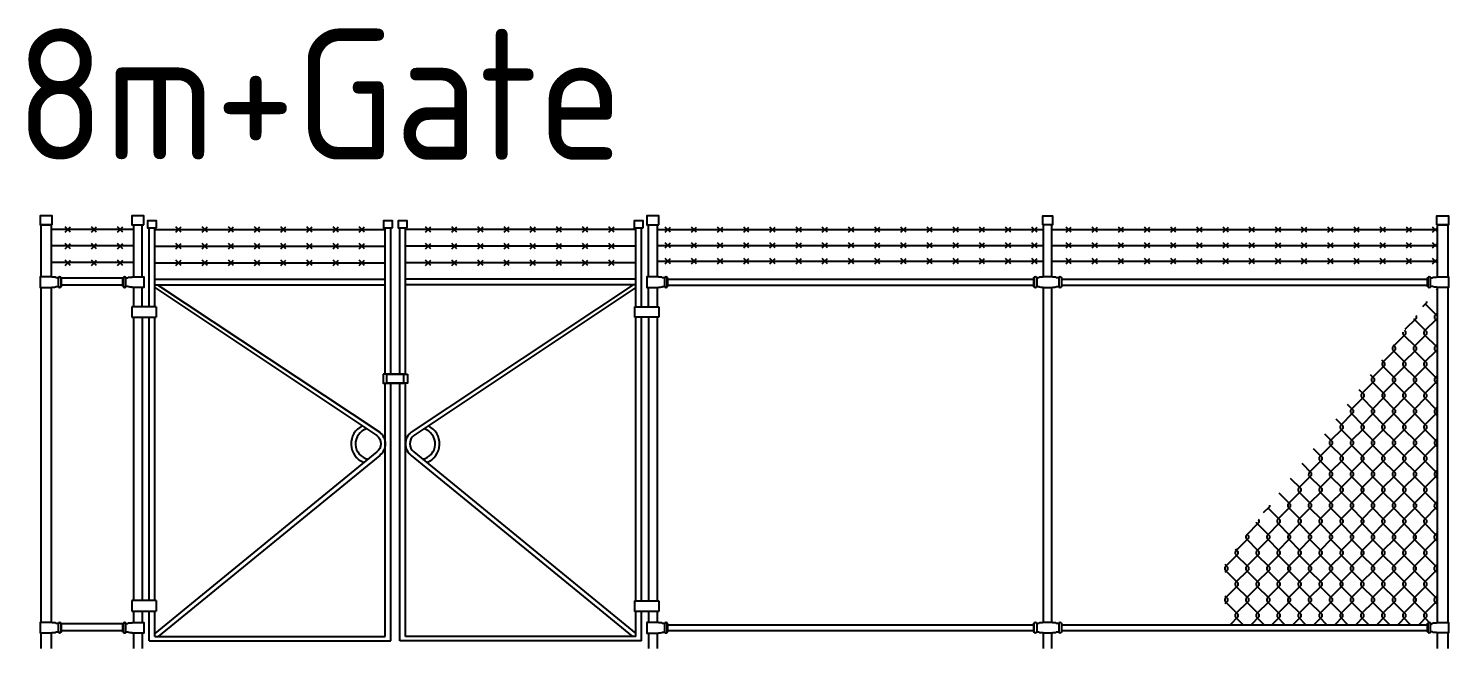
# Model space of a CAD drawing. Extents: x -408 to 1508121, y -29672 to 868845.
# Drawn here: x 1365919 to 1374055, y 187862 to 191415 of the extents above; entities that cross this region are included whole.
import ezdxf

# ---------------------------------------------------------------- set-up
doc = ezdxf.new("R2010")
doc.units = 0
doc.header["$MEASUREMENT"] = 0
doc.layers.get('DEFPOINTS').update_dxf_attribs({"color": 1})
doc.layers.add('Fence Elev New', color=2, linetype='Continuous')
doc.styles.add('ISOCP', font='isocp.shx')

# ---------------------------------------------------------------- blocks, each defined once
blk = doc.blocks.new('8M+Gate')
at = {"layer": 'Fence Elev New'}
h = blk.add_hatch(dxfattribs=at)
h.set_pattern_fill('CHAINLNK', color=8, scale=150, angle=0.02235, style=0, pattern_type=2)
h.set_pattern_definition([(269.9776523, (-1438639.11, -560454.33), (-60.0350992, -89.9765907), [15, -165]), (269.9776523, (-1438624.11, -560454.333), (-60.0350992, -89.9765907), [15, -165]), (314.9776523, (-1438639.115, -560469.328), (-299.8946659, 270.11699198), [106.066017, -403.0508655]), (224.9776523, (-1438624.115, -560469.333), (-300.10528844, -269.88296695), [106.066017, -403.0508655])])
edge = h.paths.add_edge_path()
edge.add_line((6751.3, 490.7), (6751.5, 137))
edge.add_line((6751.5, 137), (7939.7, 137))
edge.add_line((7939.7, 137), (7939.7, 144.5))
edge.add_line((7939.7, 144.5), (7942.6, 144.5))
edge.add_arc((7950, 142.5), 7.62, 374.95951, 525.04049, ccw=False)
edge.add_line((7957.4, 144.5), (7969.1, 144.5))
edge.add_arc((7981.7, 127.2), 21.4, 453.65102, 485.98408, ccw=False)
edge.add_line((7980.4, 148.5), (7991.2, 148.5))
edge.add_arc((7991.2, 150.1), 1.56, 270.97395, 371.05525)
edge.add_line((7992.7, 150.4), (7970, 150.4))
edge.add_line((7970, 150.4), (7970, 2068.9))
edge.add_line((7970, 2068.9), (6751.3, 490.7))
for p, q in [((500, 2401.3), (30, 2401.3)), ((108.8, 2385), (138.8, 2415)), ((138.8, 2385), (108.8, 2415)), ((258.8, 2385), (288.8, 2415)), ((288.8, 2385), (258.8, 2415)), ((408.8, 2385), (438.8, 2415)), ((438.8, 2385), (408.8, 2415)), ((500, 2428.1), (500, 2129.8)), ((550, 2129.8), (550, 2428.1)), ((590, 1958.6), (590, 2411)), ((622, 1958.6), (622, 2411)), ((622, 2400), (1942, 2400)), ((743.4, 2385), (773.4, 2415)), ((773.4, 2385), (743.4, 2415)), ((893.4, 2385), (923.4, 2415)), ((923.4, 2385), (893.4, 2415)), ((1043.4, 2385), (1073.4, 2415)), ((1073.4, 2385), (1043.4, 2415)), ((1193.4, 2385), (1223.4, 2415)), ((1223.4, 2385), (1193.4, 2415)), ((1343.4, 2385), (1373.4, 2415)), ((1373.4, 2385), (1343.4, 2415)), ((1493.4, 2385), (1523.4, 2415)), ((1523.4, 2385), (1493.4, 2415)), ((1673.4, 2385), (1643.4, 2415)), ((1643.4, 2385), (1673.4, 2415)), ((1823.4, 2385), (1793.4, 2415)), ((1793.4, 2385), (1823.4, 2415)), ((1942, 1571.1), (1942, 2411)), ((1974, 1571.1), (1974, 2411)), ((2026, 1571.1), (2026, 2411)), ((2058, 1571.1), (2058, 2411)), ((3378, 2400), (2058, 2400)), ((2172.7, 2385), (2202.7, 2415)), ((2202.7, 2385), (2172.7, 2415)), ((2322.7, 2385), (2352.7, 2415)), ((2352.7, 2385), (2322.7, 2415)), ((2502.7, 2385), (2472.7, 2415)), ((2472.7, 2385), (2502.7, 2415)), ((2652.7, 2385), (2622.7, 2415)), ((2622.7, 2385), (2652.7, 2415)), ((2802.7, 2385), (2772.7, 2415)), ((2772.7, 2385), (2802.7, 2415)), ((2952.7, 2385), (2922.7, 2415)), ((2922.7, 2385), (2952.7, 2415)), ((3102.7, 2385), (3072.7, 2415)), ((3072.7, 2385), (3102.7, 2415)), ((3252.7, 2385), (3222.7, 2415)), ((3222.7, 2385), (3252.7, 2415)), ((3378, 1958.6), (3378, 2411)), ((3410, 1958.6), (3410, 2411)), ((3450, 2129.8), (3450, 2428.1)), ((3500, 2428.1), (3500, 2129.8)), ((3500, 2399.8), (5713.5, 2399.8)), ((3546, 2384.8), (3576, 2414.8)), ((3576, 2384.8), (3546, 2414.8)), ((3696, 2384.8), (3726, 2414.8)), ((3726, 2384.8), (3696, 2414.8)), ((3846, 2384.8), (3876, 2414.8)), ((3876, 2384.8), (3846, 2414.8)), ((3996, 2384.8), (4026, 2414.8)), ((4026, 2384.8), (3996, 2414.8)), ((4146, 2384.8), (4176, 2414.8)), ((4176, 2384.8), (4146, 2414.8)), ((4296, 2384.8), (4326, 2414.8)), ((4326, 2384.8), (4296, 2414.8)), ((4446, 2384.8), (4476, 2414.8)), ((4476, 2384.8), (4446, 2414.8)), ((4596, 2384.8), (4626, 2414.8)), ((4626, 2384.8), (4596, 2414.8)), ((4746, 2384.8), (4776, 2414.8)), ((4776, 2384.8), (4746, 2414.8)), ((4896, 2384.8), (4926, 2414.8)), ((4926, 2384.8), (4896, 2414.8)), ((5046, 2384.8), (5076, 2414.8)), ((5076, 2384.8), (5046, 2414.8)), ((5196, 2384.8), (5226, 2414.8)), ((5226, 2384.8), (5196, 2414.8)), ((5346, 2384.8), (5376, 2414.8)), ((5376, 2384.8), (5346, 2414.8)), ((5496, 2384.8), (5526, 2414.8)), ((5526, 2384.8), (5496, 2414.8)), ((5646, 2384.8), (5676, 2414.8)), ((5676, 2384.8), (5646, 2414.8)), ((5713.5, 2129.8), (5713.5, 2428.1)), ((5761.5, 2129.8), (5761.5, 2428.1)), ((5761.5, 2399.8), (7970, 2399.8)), ((5842.2, 2384.8), (5872.2, 2414.8)), ((5872.2, 2384.8), (5842.2, 2414.8)), ((5992.2, 2384.8), (6022.2, 2414.8)), ((6022.2, 2384.8), (5992.2, 2414.8)), ((6142.2, 2384.8), (6172.2, 2414.8)), ((6172.2, 2384.8), (6142.2, 2414.8)), ((6292.2, 2384.8), (6322.2, 2414.8)), ((6322.2, 2384.8), (6292.2, 2414.8)), ((6442.2, 2384.8), (6472.2, 2414.8)), ((6472.2, 2384.8), (6442.2, 2414.8)), ((6592.2, 2384.8), (6622.2, 2414.8)), ((6622.2, 2384.8), (6592.2, 2414.8)), ((6742.2, 2384.8), (6772.2, 2414.8)), ((6772.2, 2384.8), (6742.2, 2414.8)), ((6892.2, 2384.8), (6922.2, 2414.8)), ((6922.2, 2384.8), (6892.2, 2414.8)), ((7042.2, 2384.8), (7072.2, 2414.8)), ((7072.2, 2384.8), (7042.2, 2414.8)), ((7192.2, 2384.8), (7222.2, 2414.8)), ((7222.2, 2384.8), (7192.2, 2414.8)), ((7342.2, 2384.8), (7372.2, 2414.8)), ((7372.2, 2384.8), (7342.2, 2414.8)), ((7492.2, 2384.8), (7522.2, 2414.8)), ((7522.2, 2384.8), (7492.2, 2414.8)), ((7642.2, 2384.8), (7672.2, 2414.8)), ((7672.2, 2384.8), (7642.2, 2414.8)), ((7792.2, 2384.8), (7822.2, 2414.8)), ((7822.2, 2384.8), (7792.2, 2414.8)), ((7942.2, 2384.8), (7972.2, 2414.8)), ((7972.2, 2384.8), (7942.2, 2414.8)), ((500, 2306.3), (30, 2306.3)), ((138.8, 2290), (108.8, 2320)), ((108.8, 2290), (138.8, 2320)), ((288.8, 2290), (258.8, 2320)), ((258.8, 2290), (288.8, 2320)), ((438.8, 2290), (408.8, 2320)), ((408.8, 2290), (438.8, 2320)), ((622, 2305), (1942, 2305)), ((773.4, 2290), (743.4, 2320)), ((743.4, 2290), (773.4, 2320)), ((923.4, 2290), (893.4, 2320)), ((893.4, 2290), (923.4, 2320)), ((1073.4, 2290), (1043.4, 2320)), ((1043.4, 2290), (1073.4, 2320)), ((1223.4, 2290), (1193.4, 2320)), ((1193.4, 2290), (1223.4, 2320)), ((1373.4, 2290), (1343.4, 2320)), ((1343.4, 2290), (1373.4, 2320)), ((1523.4, 2290), (1493.4, 2320)), ((1493.4, 2290), (1523.4, 2320)), ((1643.4, 2290), (1673.4, 2320)), ((1673.4, 2290), (1643.4, 2320)), ((1793.4, 2290), (1823.4, 2320)), ((1823.4, 2290), (1793.4, 2320)), ((3378, 2305), (2058, 2305)), ((2202.7, 2290), (2172.7, 2320)), ((2172.7, 2290), (2202.7, 2320)), ((2352.7, 2290), (2322.7, 2320)), ((2322.7, 2290), (2352.7, 2320)), ((2472.7, 2290), (2502.7, 2320)), ((2502.7, 2290), (2472.7, 2320)), ((2622.7, 2290), (2652.7, 2320)), ((2652.7, 2290), (2622.7, 2320)), ((2772.7, 2290), (2802.7, 2320)), ((2802.7, 2290), (2772.7, 2320)), ((2922.7, 2290), (2952.7, 2320)), ((2952.7, 2290), (2922.7, 2320)), ((3072.7, 2290), (3102.7, 2320)), ((3102.7, 2290), (3072.7, 2320)), ((3222.7, 2290), (3252.7, 2320)), ((3252.7, 2290), (3222.7, 2320)), ((3500, 2309.8), (5713.5, 2309.8)), ((3546, 2294.8), (3576, 2324.8)), ((3576, 2294.8), (3546, 2324.8)), ((3696, 2294.8), (3726, 2324.8)), ((3726, 2294.8), (3696, 2324.8)), ((3846, 2294.8), (3876, 2324.8)), ((3876, 2294.8), (3846, 2324.8)), ((3996, 2294.8), (4026, 2324.8)), ((4026, 2294.8), (3996, 2324.8)), ((4146, 2294.8), (4176, 2324.8)), ((4176, 2294.8), (4146, 2324.8)), ((4296, 2294.8), (4326, 2324.8)), ((4326, 2294.8), (4296, 2324.8)), ((4446, 2294.8), (4476, 2324.8)), ((4476, 2294.8), (4446, 2324.8)), ((4596, 2294.8), (4626, 2324.8)), ((4626, 2294.8), (4596, 2324.8)), ((4746, 2294.8), (4776, 2324.8)), ((4776, 2294.8), (4746, 2324.8)), ((4896, 2294.8), (4926, 2324.8)), ((4926, 2294.8), (4896, 2324.8)), ((5046, 2294.8), (5076, 2324.8)), ((5076, 2294.8), (5046, 2324.8)), ((5196, 2294.8), (5226, 2324.8)), ((5226, 2294.8), (5196, 2324.8)), ((5346, 2294.8), (5376, 2324.8)), ((5376, 2294.8), (5346, 2324.8)), ((5496, 2294.8), (5526, 2324.8)), ((5526, 2294.8), (5496, 2324.8)), ((5646, 2294.8), (5676, 2324.8)), ((5676, 2294.8), (5646, 2324.8)), ((5761.5, 2309.8), (7970, 2309.8)), ((5842.2, 2294.8), (5872.2, 2324.8)), ((5872.2, 2294.8), (5842.2, 2324.8)), ((5992.2, 2294.8), (6022.2, 2324.8)), ((6022.2, 2294.8), (5992.2, 2324.8)), ((6142.2, 2294.8), (6172.2, 2324.8)), ((6172.2, 2294.8), (6142.2, 2324.8)), ((6292.2, 2294.8), (6322.2, 2324.8)), ((6322.2, 2294.8), (6292.2, 2324.8)), ((6442.2, 2294.8), (6472.2, 2324.8)), ((6472.2, 2294.8), (6442.2, 2324.8)), ((6592.2, 2294.8), (6622.2, 2324.8)), ((6622.2, 2294.8), (6592.2, 2324.8)), ((6742.2, 2294.8), (6772.2, 2324.8)), ((6772.2, 2294.8), (6742.2, 2324.8)), ((6892.2, 2294.8), (6922.2, 2324.8)), ((6922.2, 2294.8), (6892.2, 2324.8)), ((7042.2, 2294.8), (7072.2, 2324.8)), ((7072.2, 2294.8), (7042.2, 2324.8)), ((7192.2, 2294.8), (7222.2, 2324.8)), ((7222.2, 2294.8), (7192.2, 2324.8)), ((7342.2, 2294.8), (7372.2, 2324.8)), ((7372.2, 2294.8), (7342.2, 2324.8)), ((7492.2, 2294.8), (7522.2, 2324.8)), ((7522.2, 2294.8), (7492.2, 2324.8)), ((7642.2, 2294.8), (7672.2, 2324.8)), ((7672.2, 2294.8), (7642.2, 2324.8)), ((7792.2, 2294.8), (7822.2, 2324.8)), ((7822.2, 2294.8), (7792.2, 2324.8)), ((7942.2, 2294.8), (7972.2, 2324.8)), ((7972.2, 2294.8), (7942.2, 2324.8)), ((500, 2211.3), (30, 2211.3)), ((108.8, 2195), (138.8, 2225)), ((138.8, 2195), (108.8, 2225)), ((258.8, 2195), (288.8, 2225)), ((288.8, 2195), (258.8, 2225)), ((408.8, 2195), (438.8, 2225)), ((438.8, 2195), (408.8, 2225)), ((622, 2210), (1942, 2210)), ((743.4, 2195), (773.4, 2225)), ((773.4, 2195), (743.4, 2225)), ((893.4, 2195), (923.4, 2225)), ((923.4, 2195), (893.4, 2225)), ((1043.4, 2195), (1073.4, 2225)), ((1073.4, 2195), (1043.4, 2225)), ((1193.4, 2195), (1223.4, 2225)), ((1223.4, 2195), (1193.4, 2225)), ((1343.4, 2195), (1373.4, 2225)), ((1373.4, 2195), (1343.4, 2225)), ((1493.4, 2195), (1523.4, 2225)), ((1523.4, 2195), (1493.4, 2225)), ((1673.4, 2195), (1643.4, 2225)), ((1643.4, 2195), (1673.4, 2225)), ((1823.4, 2195), (1793.4, 2225)), ((1793.4, 2195), (1823.4, 2225)), ((3378, 2210), (2058, 2210)), ((2172.7, 2195), (2202.7, 2225)), ((2202.7, 2195), (2172.7, 2225)), ((2322.7, 2195), (2352.7, 2225)), ((2352.7, 2195), (2322.7, 2225)), ((2502.7, 2195), (2472.7, 2225)), ((2472.7, 2195), (2502.7, 2225)), ((2652.7, 2195), (2622.7, 2225)), ((2622.7, 2195), (2652.7, 2225)), ((2802.7, 2195), (2772.7, 2225)), ((2772.7, 2195), (2802.7, 2225)), ((2952.7, 2195), (2922.7, 2225)), ((2922.7, 2195), (2952.7, 2225)), ((3102.7, 2195), (3072.7, 2225)), ((3072.7, 2195), (3102.7, 2225)), ((3252.7, 2195), (3222.7, 2225)), ((3222.7, 2195), (3252.7, 2225)), ((3500, 2219.8), (5713.5, 2219.8)), ((3546, 2204.8), (3576, 2234.8)), ((3576, 2204.8), (3546, 2234.8)), ((3696, 2204.8), (3726, 2234.8)), ((3726, 2204.8), (3696, 2234.8)), ((3846, 2204.8), (3876, 2234.8)), ((3876, 2204.8), (3846, 2234.8)), ((3996, 2204.8), (4026, 2234.8)), ((4026, 2204.8), (3996, 2234.8)), ((4146, 2204.8), (4176, 2234.8)), ((4176, 2204.8), (4146, 2234.8)), ((4296, 2204.8), (4326, 2234.8)), ((4326, 2204.8), (4296, 2234.8)), ((4446, 2204.8), (4476, 2234.8)), ((4476, 2204.8), (4446, 2234.8)), ((4596, 2204.8), (4626, 2234.8)), ((4626, 2204.8), (4596, 2234.8)), ((4746, 2204.8), (4776, 2234.8)), ((4776, 2204.8), (4746, 2234.8)), ((4896, 2204.8), (4926, 2234.8)), ((4926, 2204.8), (4896, 2234.8)), ((5046, 2204.8), (5076, 2234.8)), ((5076, 2204.8), (5046, 2234.8)), ((5196, 2204.8), (5226, 2234.8)), ((5226, 2204.8), (5196, 2234.8)), ((5346, 2204.8), (5376, 2234.8)), ((5376, 2204.8), (5346, 2234.8)), ((5496, 2204.8), (5526, 2234.8)), ((5526, 2204.8), (5496, 2234.8)), ((5646, 2204.8), (5676, 2234.8)), ((5676, 2204.8), (5646, 2234.8)), ((5761.5, 2219.8), (7970, 2219.8)), ((5842.2, 2204.8), (5872.2, 2234.8)), ((5872.2, 2204.8), (5842.2, 2234.8)), ((5992.2, 2204.8), (6022.2, 2234.8)), ((6022.2, 2204.8), (5992.2, 2234.8)), ((6142.2, 2204.8), (6172.2, 2234.8)), ((6172.2, 2204.8), (6142.2, 2234.8)), ((6292.2, 2204.8), (6322.2, 2234.8)), ((6322.2, 2204.8), (6292.2, 2234.8)), ((6442.2, 2204.8), (6472.2, 2234.8)), ((6472.2, 2204.8), (6442.2, 2234.8)), ((6592.2, 2204.8), (6622.2, 2234.8)), ((6622.2, 2204.8), (6592.2, 2234.8)), ((6742.2, 2204.8), (6772.2, 2234.8)), ((6772.2, 2204.8), (6742.2, 2234.8)), ((6892.2, 2204.8), (6922.2, 2234.8)), ((6922.2, 2204.8), (6892.2, 2234.8)), ((7042.2, 2204.8), (7072.2, 2234.8)), ((7072.2, 2204.8), (7042.2, 2234.8)), ((7192.2, 2204.8), (7222.2, 2234.8)), ((7222.2, 2204.8), (7192.2, 2234.8)), ((7342.2, 2204.8), (7372.2, 2234.8)), ((7372.2, 2204.8), (7342.2, 2234.8)), ((7492.2, 2204.8), (7522.2, 2234.8)), ((7522.2, 2204.8), (7492.2, 2234.8)), ((7642.2, 2204.8), (7672.2, 2234.8)), ((7672.2, 2204.8), (7642.2, 2234.8)), ((7792.2, 2204.8), (7822.2, 2234.8)), ((7822.2, 2204.8), (7792.2, 2234.8)), ((7942.2, 2204.8), (7972.2, 2234.8)), ((7972.2, 2204.8), (7942.2, 2234.8)), ((439, 2121.3), (87, 2121.3)), ((439, 2074.8), (439, 2123.9)), ((439, 2123.9), (441.9, 2123.9)), ((441.9, 2074.8), (441.9, 2123.9)), ((456.6, 2099.4), (456.6, 2123.9)), ((622, 2116), (1942, 2116)), ((3378, 2116), (2058, 2116)), ((3543, 2099.4), (3543, 2123.9)), ((3557.7, 2074.8), (3557.7, 2123.9)), ((3560.7, 2123.9), (3557.7, 2123.9)), ((3560.7, 2074.8), (3560.7, 2123.9)), ((3560.7, 2116.4), (5656.5, 2116.4)), ((5659.4, 2123.9), (5659.4, 2074.8)), ((5674.2, 2123.9), (5674.2, 2074.8)), ((5800.9, 2123.9), (5800.9, 2074.8)), ((5815.6, 2123.9), (5815.6, 2074.8)), ((5818.5, 2116.4), (7913, 2116.4)), ((439, 2081.3), (87, 2081.3)), ((439, 2074.8), (441.9, 2074.8)), ((456.6, 2074.8), (456.6, 2099.4)), ((500, 2068.9), (500, 1958.6)), ((550, 1958.6), (550, 2068.9)), ((622, 2084), (1942, 2084)), ((3378, 2084), (2058, 2084)), ((3450, 1958.6), (3450, 2068.9)), ((3500, 2068.9), (3500, 1958.6)), ((3543, 2074.8), (3543, 2099.4)), ((3560.7, 2074.8), (3557.7, 2074.8)), ((3560.7, 2082.4), (5656.5, 2082.4)), ((5713.5, 150.4), (5713.5, 2068.9)), ((5761.5, 150.4), (5761.5, 2068.9)), ((5818.5, 2082.4), (7913, 2082.4)), ((629.7, 1958.6), (491.2, 1958.6)), ((491.2, 1958.6), (491.2, 1897.7)), ((629.7, 1958.6), (629.7, 1897.7)), ((3370.3, 1958.6), (3508.8, 1958.6)), ((3370.3, 1958.6), (3370.3, 1897.7)), ((3508.8, 1958.6), (3508.8, 1897.7)), ((491.2, 1897.7), (629.7, 1897.7)), ((500, 1897.7), (500, 274.9)), ((500, 1897.7), (500, 274.9)), ((550, 1897.7), (550, 274.9)), ((590, 274.9), (590, 1897.7)), ((622, 274.9), (622, 1897.7)), ((3508.8, 1897.7), (3370.3, 1897.7)), ((3378, 273.7), (3378, 1897.7)), ((3410, 273.7), (3410, 1897.7)), ((3450, 1897.7), (3450, 273.7)), ((3500, 1897.7), (3500, 273.7)), ((1942, 69.9), (1942, 1521.1)), ((1974, 44.9), (1974, 1521.1)), ((2026, 44.9), (2026, 1521.1)), ((2058, 69.9), (2058, 1521.1)), ((8030, 1350), (8030, 150.4)), ((629.7, 274.9), (491.2, 274.9)), ((491.2, 274.9), (491.2, 214)), ((629.7, 274.9), (629.7, 214)), ((3370.3, 273.7), (3508.8, 273.7)), ((3370.3, 273.7), (3370.3, 212.8)), ((3508.8, 273.7), (3508.8, 212.8)), ((491.2, 214), (629.7, 214)), ((500, 214), (500, 149.8)), ((550, 214), (550, 149.8)), ((590, 44.9), (590, 214)), ((622, 69.9), (622, 214)), ((3508.8, 212.8), (3370.3, 212.8)), ((3378, 69.9), (3378, 212.8)), ((3410, 44.9), (3410, 212.8)), ((3450, 212.8), (3450, 149.8)), ((3500, 212.8), (3500, 149.8)), ((439, 141.3), (87, 141.3)), ((439, 101.3), (87, 101.3)), ((439, 94.8), (439, 143.9)), ((439, 143.9), (441.9, 143.9)), ((439, 94.8), (441.9, 94.8)), ((441.9, 94.8), (441.9, 143.9)), ((456.6, 119.3), (456.6, 143.9)), ((456.6, 94.8), (456.6, 119.3)), ((500, 90.8), (500, 0)), ((500, 88.9), (500, 0)), ((550, 88.9), (550, 0)), ((3450, 88.9), (3450, 0)), ((3500, 88.9), (3500, 0)), ((3543, 119.3), (3543, 143.9)), ((3543, 94.8), (3543, 119.3)), ((3557.7, 94.8), (3557.7, 143.9)), ((3560.7, 143.9), (3557.7, 143.9)), ((3560.7, 94.8), (3557.7, 94.8)), ((3560.7, 94.8), (3560.7, 143.9)), ((3560.7, 137), (5656.5, 137)), ((3560.7, 103), (5656.5, 103)), ((5659.4, 95.4), (5659.4, 144.5)), ((5674.1, 144.5), (5674.1, 95.4)), ((5713.5, 0), (5713.5, 89.5)), ((5761.5, 0), (5761.5, 89.5)), ((5800.9, 144.5), (5800.9, 95.4)), ((5815.6, 144.5), (5815.6, 95.4)), ((5818.5, 137), (7913, 137)), ((5818.5, 103), (7913, 103)), ((8030, 89.5), (8030, 0)), ((590, 44.9), (1974, 44.9)), ((622, 69.9), (1942, 69.9)), ((3410, 44.9), (2026, 44.9)), ((3378, 69.9), (2058, 69.9))]:
    blk.add_line(p, q, dxfattribs=at)
for points in [[(34, 2428.1), (34, 2478.1), (-34, 2478.1), (-34, 2428.1)], [(559, 2428.1), (559, 2478.1), (491, 2478.1), (491, 2428.1)], [(631.3, 2411), (631.3, 2450.3), (580.7, 2450.3), (580.7, 2411)], [(1983.3, 2411), (1983.3, 2450.3), (1932.7, 2450.3), (1932.7, 2411)], [(2067.3, 2411), (2067.3, 2450.3), (2016.7, 2450.3), (2016.7, 2411)], [(3419.3, 2411), (3419.3, 2450.3), (3368.7, 2450.3), (3368.7, 2411)], [(3509, 2428.1), (3509, 2478.1), (3441, 2478.1), (3441, 2428.1)], [(5709.5, 2428.1), (5709.5, 2478.1), (5765.5, 2478.1), (5765.5, 2428.1)], [(7966, 2428.1), (7966, 2478.1), (8034, 2478.1), (8034, 2428.1)]]:
    blk.add_lwpolyline(points, close=True, dxfattribs=at)
for points in [[(30, 2129.8), (30, 2428.1), (-30, 2428.1), (-30, 2129.8)], [(7970, 2129.8), (7970, 2428.1), (8030, 2428.1), (8030, 2129.8)], [(84.1, 2123.9), (84.1, 2074.8), (87, 2074.8), (87, 2123.9), (84.1, 2123.9)], [(7915.9, 2123.9), (7915.9, 2074.8), (7913, 2074.8), (7913, 2123.9), (7915.9, 2123.9)], [(-30, 2068.9), (-30, 150.4)], [(30, 150.4), (30, 2068.9)], [(7970, 150.4), (7970, 2068.9)], [(8030, 2068.9), (8030, 150.4)], [(1931, 1571.1), (1931, 1521.1), (2049, 1521.1), (2049, 1571.1), (1931, 1571.1)], [(2069, 1571.1), (2069, 1521.1), (1951, 1521.1), (1951, 1571.1), (2069, 1571.1)], [(-30, 89.5), (-30, 0)], [(30, 0), (30, 89.5)], [(84.1, 144.5), (84.1, 95.4), (87, 95.4), (87, 144.5), (84.1, 144.5)], [(7915.9, 144.5), (7915.9, 95.4), (7913, 95.4), (7913, 144.5), (7915.9, 144.5)], [(7970, 0), (7970, 89.5)], [(8030, 89.5), (8030, 0)]]:
    blk.add_lwpolyline(points, dxfattribs=at)
for points in [[(34, 2068.9), (34, 2069.3, -0.414214), (35.5, 2070.8), (46.4, 2070.8, 0.142023), (57.6, 2074.8), (69.4, 2074.8), (69.4, 2123.9), (57.6, 2123.9, 0.142023), (46.4, 2128), (35.5, 2128, -0.414214), (34, 2129.5), (34, 2129.8), (-34, 2129.8), (-34, 2068.9), (34, 2068.9)], [(456.6, 2123.9), (468.4, 2123.9, -0.142023), (479.6, 2128), (490.5, 2128, 0.414214), (492, 2129.5), (492, 2129.8), (558.8, 2129.8), (558.8, 2068.9), (492, 2068.9), (492, 2069.3, 0.414214), (490.5, 2070.8), (479.6, 2070.8, -0.142023), (468.4, 2074.8), (456.6, 2074.8)], [(3543, 2123.9), (3531.2, 2123.9, 0.142023), (3520, 2128), (3509.2, 2128, -0.414214), (3507.7, 2129.5), (3507.7, 2129.8), (3440.9, 2129.8), (3440.9, 2068.9), (3507.7, 2068.9), (3507.7, 2069.3, -0.414214), (3509.2, 2070.8), (3520, 2070.8, 0.142023), (3531.2, 2074.8), (3543, 2074.8)], [(7966, 2068.9), (7966, 2069.3, 0.414214), (7964.5, 2070.8), (7953.6, 2070.8, -0.142023), (7942.4, 2074.8), (7930.6, 2074.8), (7930.6, 2123.9), (7942.4, 2123.9, -0.142023), (7953.6, 2128), (7964.5, 2128, 0.414214), (7966, 2129.5), (7966, 2129.8), (8034, 2129.8), (8034, 2068.9), (7966, 2068.9)], [(622, 2067.7), (1894.5, 1219.9, -0.480432), (1894.5, 1126.2), (622, 86.2)], [(638.2, 2084), (1910.2, 1239.4, -0.480119), (1910.2, 1106.7), (641.7, 69.9)], [(3361.8, 2084), (2089.8, 1239.4, 0.480119), (2089.8, 1106.7), (3358.3, 69.9)], [(3378, 2067.7), (2105.5, 1219.9, 0.480432), (2105.5, 1126.2), (3378, 86.2)], [(34, 89.5), (34, 89.9, -0.414214), (35.5, 91.4), (46.4, 91.4, 0.142023), (57.6, 95.4), (69.4, 95.4), (69.4, 144.5), (57.6, 144.5, 0.142023), (46.4, 148.5), (35.5, 148.5, -0.414214), (34, 150), (34, 150.4), (-34, 150.4), (-34, 89.5), (34, 89.5)], [(456.6, 143.9), (468.4, 143.9, -0.142023), (479.6, 147.9), (490.5, 147.9, 0.414214), (492, 149.4), (492, 149.8), (558.8, 149.8), (558.8, 88.9), (492, 88.9), (492, 89.2, 0.414214), (490.5, 90.7), (479.6, 90.7, -0.142023), (468.4, 94.8), (456.6, 94.8)], [(3543, 143.9), (3531.2, 143.9, 0.142023), (3520, 147.9), (3509.2, 147.9, -0.414214), (3507.7, 149.4), (3507.7, 149.8), (3440.9, 149.8), (3440.9, 88.9), (3507.7, 88.9), (3507.7, 89.2, -0.414214), (3509.2, 90.7), (3520, 90.7, 0.142023), (3531.2, 94.8), (3543, 94.8)], [(7966, 89.5), (7966, 89.9, 0.414214), (7964.5, 91.4), (7953.6, 91.4, -0.142023), (7942.4, 95.4), (7930.6, 95.4), (7930.6, 144.5), (7942.4, 144.5, -0.142023), (7953.6, 148.5), (7964.5, 148.5, 0.414214), (7966, 150), (7966, 150.4), (8034, 150.4), (8034, 89.5), (7966, 89.5)]]:
    blk.add_lwpolyline(points, format="xyb", dxfattribs=at)
for points in [[(5815.6, 2123.9, 0.733331), (5800.9, 2123.9), (5789.1, 2123.9, 0.142023), (5777.9, 2128), (5767, 2128, -0.414214), (5765.5, 2129.5), (5765.5, 2129.8), (5709.5, 2129.8), (5709.5, 2129.5, -0.414214), (5708, 2128), (5697.1, 2128, 0.142023), (5685.9, 2123.9), (5674.1, 2123.9, 0.733331), (5659.4, 2123.9), (5656.5, 2123.9), (5656.5, 2074.8), (5659.4, 2074.8, 0.733331), (5674.1, 2074.8), (5685.9, 2074.8, 0.142023), (5697.1, 2070.8), (5708, 2070.8, -0.414214), (5709.5, 2069.3), (5709.5, 2068.9), (5765.5, 2068.9), (5765.5, 2069.3, -0.414214), (5767, 2070.8), (5777.9, 2070.8, 0.142023), (5789.1, 2074.8), (5800.9, 2074.8, 0.733331), (5815.6, 2074.8), (5818.5, 2074.8), (5818.5, 2123.9), (5815.6, 2123.9), (5815.6, 2123.9), (5815.6, 2123.9)], [(5815.6, 144.5, 0.733331), (5800.9, 144.5), (5789.1, 144.5, 0.142023), (5777.9, 148.5), (5767, 148.5, -0.414214), (5765.5, 150), (5765.5, 150.4), (5709.5, 150.4), (5709.5, 150, -0.414214), (5708, 148.5), (5697.1, 148.5, 0.142023), (5685.9, 144.5), (5674.1, 144.5, 0.733331), (5659.4, 144.5), (5656.5, 144.5), (5656.5, 95.4), (5659.4, 95.4, 0.733331), (5674.1, 95.4), (5685.9, 95.4, 0.142023), (5697.1, 91.4), (5708, 91.4, -0.414214), (5709.5, 89.9), (5709.5, 89.5), (5765.5, 89.5), (5765.5, 89.9, -0.414214), (5767, 91.4), (5777.9, 91.4, 0.142023), (5789.1, 95.4), (5800.9, 95.4, 0.733331), (5815.6, 95.4), (5818.5, 95.4), (5818.5, 144.5), (5815.6, 144.5), (5815.6, 144.5), (5815.6, 144.5)]]:
    blk.add_lwpolyline(points, format="xyb", close=True, dxfattribs=at)
for centre, radius, start, end in [((76.7, 2121.6), 7.72, 17.49251, 162.50749), ((449.3, 2121.6), 7.72, 17.49251, 162.50749), ((3550.4, 2121.6), 7.72, 17.49251, 162.50749), ((5666.8, 2121.6), 7.72, 17.51485, 162.52984), ((5808.2, 2121.6), 7.72, 17.49251, 162.50749), ((7923.3, 2121.6), 7.72, 17.49251, 162.50749), ((76.7, 2077.1), 7.72, 197.49251, 342.50749), ((449.3, 2077.1), 7.72, 197.49251, 342.50749), ((3550.4, 2077.1), 7.72, 197.49251, 342.50749), ((5666.8, 2077.1), 7.72, 197.49251, 342.50749), ((5808.2, 2077.1), 7.72, 197.49251, 342.50749), ((7923.3, 2077.1), 7.72, 197.49251, 342.50749), ((1861.9, 1173.1), 115, 116.58798, 248.90467), ((1861.9, 1173.1), 90, 106.99378, 258.45902), ((2138.1, 1173.1), 90, 281.54098, 73.00622), ((2138.1, 1173.1), 115, 291.09533, 63.41202), ((76.7, 142.2), 7.72, 17.49251, 162.50749), ((76.7, 97.7), 7.72, 197.49251, 342.50749), ((449.3, 141.6), 7.72, 17.49251, 162.50749), ((449.3, 97.1), 7.72, 197.49251, 342.50749), ((3550.4, 141.6), 7.72, 17.49251, 162.50749), ((3550.4, 97.1), 7.72, 197.49251, 342.50749), ((7923.3, 142.2), 7.72, 17.49251, 162.50749), ((7923.3, 97.7), 7.72, 197.49251, 342.50749)]:
    blk.add_arc(centre, radius, start, end, dxfattribs=at)
at = {"layer": 'DEFPOINTS', "insert": (-174.4, 3550), "char_height": 750, "attachment_point": 1, "style": 'ISOCP'}
blk.add_mtext_dynamic_manual_height_columns('8m+Gate', width=1812.801, gutter_width=1250, heights=[0], dxfattribs=at)

msp = doc.modelspace()

# ---------------------------------------------------------------- block references
at = {"layer": 'Fence Elev New'}
msp.add_blockref('8M+Gate', (1366021.2, 187862.4), dxfattribs=at)

doc.saveas('drawing.dxf')
